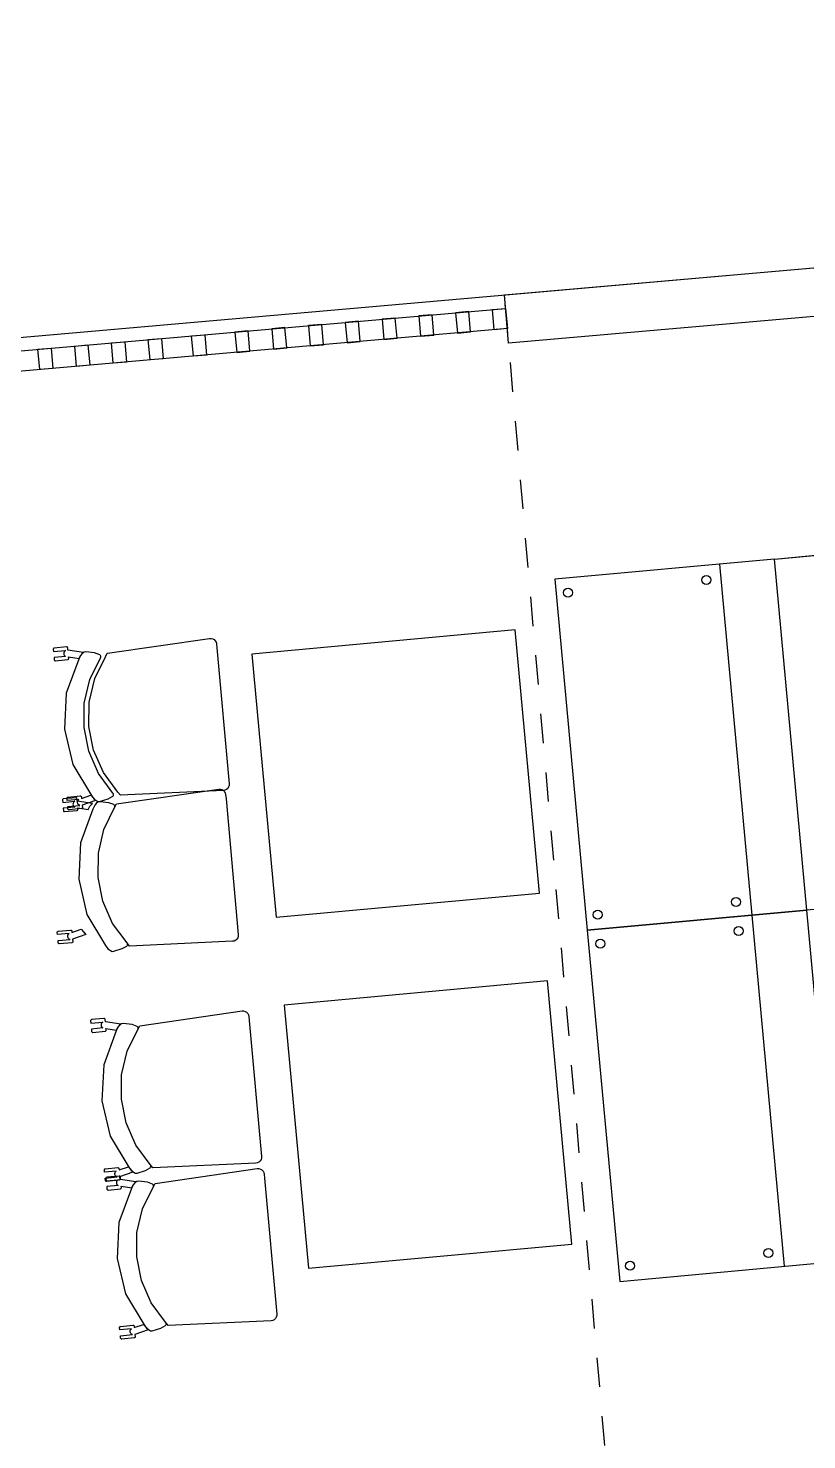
# Model space of a CAD drawing. Extents: x -4 to 325, y -1 to 181.
# Drawn here: x 28.044 to 30.693, y 24.21 to 29.015 of the extents above; entities that cross this region are included whole.
import ezdxf

# ---------------------------------------------------------------- set-up
doc = ezdxf.new("R2010")
doc.units = 0
doc.header["$LTSCALE"] = 0.7
doc.header["$MEASUREMENT"] = 0
for name, pattern in [('REC4_A1-00_PLANTA GENERAL$0$X-PP$0$AXA-PP-PB$0$AXA-PP-PB$0$DEMO', [0.2, 0.1, -0.1]), ('REC4_A1-00_PLANTA GENERAL$1$X-BB$0$CENTER', [2, 1.25, -0.25, 0.25, -0.25]), ('X-BB$0$HIDDEN2', [0.1875, 0.125, -0.0625])]:
    doc.linetypes.add(name, pattern=pattern)
doc.layers.get('0').update_dxf_attribs({"linetype": 'CONTINUOUS'})
for name, color, linetype in [('REC4_A1-00_PLANTA GENERAL$0$PP$0$I-FLOR-RAIS', 253, 'CONTINUOUS'), ('REC4_A1-00_PLANTA GENERAL$0$PP$0$I-WALL-EXST', 253, 'CONTINUOUS'), ('REC4_A1-00_PLANTA GENERAL$1$BB$0$A-GRID', 251, 'REC4_A1-00_PLANTA GENERAL$1$X-BB$0$CENTER'), ('REC4_A1-00_PLANTA GENERAL$1$FN$0$I-FURN-FREE', 1, 'CONTINUOUS'), ('REC4_A1-00_PLANTA GENERAL$1$PP$0$I-FLOR-CASE', 253, 'CONTINUOUS')]:
    doc.layers.add(name, color=color, linetype=linetype)
doc.styles.add('REC4_A1-00_PLANTA GENERAL$0$X-FN$0$ARIAL', font='arial.ttf')

# ---------------------------------------------------------------- blocks, each defined once
blk = doc.blocks.new('REC4_A1-00_PLANTA GENERAL', base_point=(3911.2412, -3265.1096))
at = {"layer": 'REC4_A1-00_PLANTA GENERAL$1$BB$0$A-GRID'}
h = blk.add_hatch(dxfattribs=at)
h.set_pattern_fill('ANSI31', color=8, scale=0.53)
h.set_pattern_definition([(45, (0.03352, 0.020166), (-0.046845824, 0.046845824), [])])
h.paths.add_polyline_path([(1.5678, 35.8547), (1.2166, 35.8547), (1.2166, 35.4908), (1.5678, 35.4908)])
h.paths.add_polyline_path([(8.0551, 35.8047), (7.7553, 35.8047), (7.7553, 35.5143), (8.0551, 35.5143)])
h.paths.add_polyline_path([(14.5753, 35.809), (14.2754, 35.809), (14.2754, 35.5187), (14.5753, 35.5187)])
h.paths.add_polyline_path([(21.0466, 35.804), (20.7468, 35.804), (20.7468, 35.5137), (21.0466, 35.5137)])
edge = h.paths.add_edge_path()
edge.add_arc((27.4259, 35.604), 0.1568, 0, 360)
h.paths.add_polyline_path([(34.1147, 35.7939), (33.8148, 35.7939), (33.8148, 35.5036), (34.1147, 35.5036)])
h.paths.add_polyline_path([(40.5576, 35.789), (40.2578, 35.789), (40.2578, 35.4986), (40.5576, 35.4986)])
edge = h.paths.add_edge_path()
edge.add_arc((46.9701, 35.6385), 0.2128, 0, 360)
edge = h.paths.add_edge_path()
edge.add_arc((33.9335, 29.5702), 0.1716, 0, 360)
h.paths.add_polyline_path([(1.5768, 29.8317), (1.2256, 29.8317), (1.2256, 29.4678), (1.5768, 29.4678)])
h.paths.add_polyline_path([(8.0508, 29.7868), (7.75, 29.7868), (7.75, 29.4871), (8.0508, 29.4871)])
h.paths.add_polyline_path([(14.3851, 29.7988), (14.2624, 29.7988), (14.2624, 29.4991), (14.3821, 29.4991)])
h.paths.add_polyline_path([(14.5632, 29.7988), (14.3851, 29.7988), (14.3821, 29.4991), (14.5632, 29.4991)])
h.paths.add_polyline_path([(21.1221, 29.5527), (20.7989, 29.5517), (20.7989, 29.3933), (21.1221, 29.3933)])
h.paths.add_polyline_path([(21.1221, 29.8224), (21.0453, 29.8224), (20.7989, 29.8217), (20.7989, 29.5517), (21.1221, 29.5527)])
h.paths.add_polyline_path([(27.542, 29.7729), (27.2913, 29.7729), (27.2913, 29.5231), (27.542, 29.5231)])
h.paths.add_polyline_path([(40.5264, 29.7716), (40.2757, 29.7716), (40.2757, 29.5218), (40.5264, 29.5218)])
h.paths.add_polyline_path([(47.0764, 29.8019), (46.7664, 29.8019), (46.7664, 29.4919), (47.0764, 29.4919)])
h.paths.add_polyline_path([(1.565, 23.8478), (1.2138, 23.8478), (1.2138, 23.4839), (1.565, 23.4839)])
h.paths.add_polyline_path([(7.9956, 23.8084), (7.6948, 23.8084), (7.6948, 23.5086), (7.9956, 23.5086)])
h.paths.add_polyline_path([(14.5958, 23.8058), (14.2249, 23.8067), (14.2249, 23.507), (14.5929, 23.5061)])
h.paths.add_polyline_path([(14.5258, 23.8058), (14.5958, 23.8058), (14.5929, 23.5061), (14.5258, 23.5061)], flags=16)
h.paths.add_polyline_path([(27.5327, 23.7392), (27.282, 23.7392), (27.282, 23.4894), (27.5327, 23.4894)])
edge = h.paths.add_edge_path()
edge.add_arc((33.9155, 23.6003), 0.1566, 0, 360)
h.paths.add_polyline_path([(40.5198, 23.6763), (40.2691, 23.6763), (40.2691, 23.4631), (40.5198, 23.4631)])
h.paths.add_polyline_path([(40.5198, 23.7129), (40.269, 23.7129), (40.269, 23.6763), (40.5198, 23.6763)])
h.paths.add_polyline_path([(47.0605, 23.6763), (46.8098, 23.6763), (46.8098, 23.4498), (47.0605, 23.4498)])
h.paths.add_polyline_path([(47.0605, 23.6997), (46.8098, 23.6997), (46.8098, 23.6763), (47.0605, 23.6763)])
h.paths.add_polyline_path([(1.5458, 17.8473), (1.1946, 17.8473), (1.1946, 17.4834), (1.5458, 17.4834)])
h.paths.add_polyline_path([(8.0633, 17.8071), (7.7625, 17.8071), (7.7625, 17.5074), (8.0633, 17.5074)])
h.paths.add_polyline_path([(14.4343, 17.7919), (14.3217, 17.7919), (14.3217, 17.4921), (14.4285, 17.4921)])
h.paths.add_polyline_path([(14.6226, 17.7919), (14.4343, 17.7919), (14.4285, 17.4921), (14.6226, 17.4921)])
h.paths.add_polyline_path([(27.5235, 17.756), (27.2727, 17.756), (27.2727, 17.5062), (27.5235, 17.5062)])
edge = h.paths.add_edge_path()
edge.add_arc((33.905, 17.5767), 0.1574, 0, 360)
h.paths.add_polyline_path([(40.5132, 17.7384), (40.3113, 17.7384), (40.3113, 17.5259), (40.5132, 17.5259)])
h.paths.add_polyline_path([(40.3113, 17.7384), (40.2625, 17.7384), (40.2625, 17.4886), (40.5132, 17.4886), (40.5132, 17.5259), (40.3113, 17.5259)])
h.paths.add_polyline_path([(47.0683, 17.7542), (46.7674, 17.7542), (46.7674, 17.5259), (47.0683, 17.5259)])
h.paths.add_polyline_path([(47.0683, 17.5259), (46.7674, 17.5259), (46.7674, 17.4544), (47.0683, 17.4544)])
h.paths.add_polyline_path([(1.5739, 11.86), (1.2227, 11.86), (1.2227, 11.4962), (1.5739, 11.4962)])
h.paths.add_polyline_path([(8.0659, 11.8138), (7.765, 11.8138), (7.765, 11.514), (8.0659, 11.514)])
h.paths.add_polyline_path([(14.5258, 11.7988), (14.2249, 11.7988), (14.2249, 11.499), (14.5258, 11.499)])
h.paths.add_polyline_path([(21.0742, 11.6829), (20.7512, 11.6844), (20.7512, 11.4144), (21.0742, 11.4144)])
h.paths.add_polyline_path([(21.0742, 11.7656), (20.7512, 11.7656), (20.7512, 11.6844), (21.0742, 11.6829)])
h.paths.add_polyline_path([(27.5142, 11.7439), (27.2635, 11.7439), (27.2635, 11.4941), (27.5142, 11.4941)])
edge = h.paths.add_edge_path()
edge.add_arc((33.8803, 11.59), 0.1553, 0, 360)
h.paths.add_polyline_path([(40.5065, 11.7154), (40.2558, 11.7154), (40.2558, 11.464), (40.5065, 11.464)])
h.paths.add_polyline_path([(47.0258, 11.6987), (46.775, 11.6987), (46.775, 11.4489), (47.0258, 11.4489)])
h.paths.add_polyline_path([(1.5513, 5.8383), (1.2001, 5.8383), (1.2001, 5.4744), (1.5513, 5.4744)])
h.paths.add_polyline_path([(8.0395, 5.7813), (7.7676, 5.7813), (7.7676, 5.4815), (8.0395, 5.4815)])
h.paths.add_polyline_path([(8.0685, 5.7813), (8.0395, 5.7813), (8.0395, 5.4815), (8.0685, 5.4815)])
h.paths.add_polyline_path([(14.5132, 5.7555), (14.2123, 5.7555), (14.2123, 5.4558), (14.5132, 5.4558)])
h.paths.add_polyline_path([(21.0084, 5.7048), (20.7577, 5.7048), (20.7577, 5.455), (21.0084, 5.455)])
h.paths.add_polyline_path([(27.5299, 5.7035), (27.229, 5.7035), (27.229, 5.4037), (27.5299, 5.4037)])
h.paths.add_polyline_path([(34.0162, 5.6528), (33.7655, 5.6528), (33.7655, 5.403), (34.0162, 5.403)])
h.paths.add_polyline_path([(40.4672, 5.6155), (40.2072, 5.6155), (40.2072, 5.3555), (40.4672, 5.3555)])
edge = h.paths.add_edge_path()
edge.add_arc((46.8827, 5.476), 0.1877, 0, 360)
at = {"layer": 'REC4_A1-00_PLANTA GENERAL$0$PP$0$I-FLOR-RAIS', "linetype": 'REC4_A1-00_PLANTA GENERAL$0$X-PP$0$AXA-PP-PB$0$AXA-PP-PB$0$DEMO'}
blk.add_line((30.4238, 19.4091), (29.6646, 28.1072), dxfattribs=at)
at = {"layer": 'REC4_A1-00_PLANTA GENERAL$0$PP$0$I-WALL-EXST'}
for points in [[(27.5726, 27.9238), (33.2508, 28.4216), (34.5537, 13.5593), (28.8755, 13.0615)], [(29.6646, 28.1072), (31.1588, 28.2382), (31.1733, 28.0738), (29.679, 27.9428)]]:
    blk.add_lwpolyline(points, close=True, dxfattribs=at)
at = {"layer": 'REC4_A1-00_PLANTA GENERAL$1$FN$0$I-FURN-FREE'}
for p, q in [((29.7012, 26.9678), (28.805, 26.8851)), ((29.7838, 26.0716), (29.7012, 26.9678)), ((28.1744, 26.9094), (28.1326, 26.9055)), ((28.1754, 26.9093), (28.1744, 26.9094)), ((28.1764, 26.909), (28.1754, 26.9093)), ((28.1772, 26.9085), (28.1764, 26.909)), ((28.1779, 26.9078), (28.1772, 26.9085)), ((28.1784, 26.9069), (28.1779, 26.9078)), ((28.3133, 26.8881), (28.6612, 26.9384)), ((28.6612, 26.9384), (28.6667, 26.9384)), ((28.6667, 26.9384), (28.672, 26.937)), ((28.672, 26.937), (28.6768, 26.9342)), ((28.6768, 26.9342), (28.6806, 26.9302)), ((28.6806, 26.9302), (28.6832, 26.9254)), ((28.6832, 26.9254), (28.6844, 26.92)), ((28.6844, 26.92), (28.6858, 26.9056)), ((28.1295, 26.9033), (28.1292, 26.9024)), ((28.1292, 26.9024), (28.1292, 26.9014)), ((28.1292, 26.9014), (28.1299, 26.8935)), ((28.13, 26.9042), (28.1295, 26.9033)), ((28.1299, 26.8935), (28.1708, 26.8972)), ((28.1308, 26.9048), (28.13, 26.9042)), ((28.1317, 26.9053), (28.1308, 26.9048)), ((28.1326, 26.9055), (28.1317, 26.9053)), ((28.1712, 26.8772), (28.1318, 26.8736)), ((28.1318, 26.8736), (28.1325, 26.8657)), ((28.1325, 26.8657), (28.1327, 26.8647)), ((28.1327, 26.8647), (28.1332, 26.8639)), ((28.1332, 26.8639), (28.1339, 26.8631)), ((28.1339, 26.8631), (28.1347, 26.8626)), ((28.1347, 26.8626), (28.1357, 26.8623)), ((28.1357, 26.8623), (28.1367, 26.8622)), ((28.1367, 26.8622), (28.1784, 26.8661)), ((28.1651, 26.8902), (28.1648, 26.8871)), ((28.1648, 26.8871), (28.1653, 26.884)), ((28.1663, 26.893), (28.1651, 26.8902)), ((28.1653, 26.884), (28.1666, 26.8812)), ((28.1683, 26.8954), (28.1663, 26.893)), ((28.1666, 26.8812), (28.1686, 26.8789)), ((28.1708, 26.8972), (28.1683, 26.8954)), ((28.1686, 26.8789), (28.1712, 26.8772)), ((28.2162, 26.8676), (28.1735, 26.752)), ((28.1786, 26.9059), (28.1784, 26.9069)), ((28.1784, 26.8661), (28.1794, 26.8663)), ((28.1793, 26.8981), (28.1786, 26.9059)), ((28.2316, 26.89), (28.1793, 26.8981)), ((28.1794, 26.8663), (28.1803, 26.8668)), ((28.1803, 26.8668), (28.181, 26.8675)), ((28.181, 26.8675), (28.1816, 26.8683)), ((28.1819, 26.8703), (28.1815, 26.875)), ((28.1815, 26.875), (28.2171, 26.8695)), ((28.1816, 26.8683), (28.1819, 26.8693)), ((28.1819, 26.8693), (28.1819, 26.8703)), ((28.2221, 26.8802), (28.2162, 26.8676)), ((28.2171, 26.8695), (28.2221, 26.8802)), ((28.2221, 26.8802), (28.2316, 26.89)), ((28.2275, 26.8867), (28.2221, 26.8802)), ((28.2343, 26.8917), (28.2275, 26.8867)), ((28.2402, 26.8922), (28.2343, 26.8917)), ((28.2701, 26.8886), (28.2402, 26.8922)), ((28.2536, 26.798), (28.2897, 26.8723)), ((28.2872, 26.8826), (28.2701, 26.8886)), ((28.2704, 26.8014), (28.3065, 26.8756)), ((28.2888, 26.8814), (28.2872, 26.8826)), ((28.29, 26.8799), (28.2888, 26.8814)), ((28.2897, 26.8723), (28.2906, 26.8741)), ((28.2907, 26.878), (28.29, 26.8799)), ((28.2906, 26.8741), (28.2909, 26.876)), ((28.2909, 26.876), (28.2907, 26.878)), ((28.3065, 26.8756), (28.3132, 26.888)), ((28.3132, 26.888), (28.3133, 26.8881)), ((28.6858, 26.9056), (28.7277, 26.4435)), ((28.805, 26.8851), (28.8876, 25.9889)), ((28.2348, 26.7176), (28.2536, 26.798)), ((28.2515, 26.721), (28.2704, 26.8014)), ((28.1735, 26.752), (28.1678, 26.629)), ((28.2341, 26.6351), (28.2348, 26.7176)), ((28.2508, 26.6384), (28.2515, 26.721)), ((28.1678, 26.629), (28.1959, 26.509)), ((28.2498, 26.554), (28.2341, 26.6351)), ((28.2666, 26.5574), (28.2508, 26.6384)), ((28.2831, 26.4784), (28.2498, 26.554)), ((28.2998, 26.4818), (28.2666, 26.5574)), ((28.1959, 26.509), (28.259, 26.4032)), ((28.3322, 26.412), (28.2831, 26.4784)), ((28.3489, 26.4154), (28.2998, 26.4818)), ((28.7228, 26.4279), (28.7186, 26.4242)), ((28.7258, 26.4326), (28.7228, 26.4279)), ((28.7275, 26.4379), (28.7258, 26.4326)), ((28.7277, 26.4435), (28.7275, 26.4379)), ((28.1606, 26.3889), (28.1605, 26.3879)), ((28.1605, 26.3879), (28.1613, 26.38)), ((28.1609, 26.3898), (28.1606, 26.3889)), ((28.1614, 26.3907), (28.1609, 26.3898)), ((28.1613, 26.38), (28.2021, 26.3837)), ((28.1621, 26.3914), (28.1614, 26.3907)), ((28.163, 26.3918), (28.1621, 26.3914)), ((28.164, 26.392), (28.163, 26.3918)), ((28.2058, 26.3959), (28.164, 26.392)), ((28.164, 26.392), (28.164, 26.392)), ((28.176, 26.395), (28.1763, 26.3959)), ((28.176, 26.394), (28.176, 26.395)), ((28.1767, 26.3861), (28.176, 26.394)), ((28.1763, 26.3959), (28.1768, 26.3968)), ((28.2161, 26.3898), (28.1767, 26.3861)), ((28.1768, 26.3968), (28.1776, 26.3975)), ((28.1776, 26.3975), (28.1785, 26.3979)), ((28.1785, 26.3979), (28.1794, 26.3981)), ((28.1794, 26.3981), (28.2212, 26.402)), ((28.1977, 26.3795), (28.1965, 26.3767)), ((28.1996, 26.3819), (28.1977, 26.3795)), ((28.2021, 26.3837), (28.1996, 26.3819)), ((28.2068, 26.3959), (28.2058, 26.3959)), ((28.2077, 26.3956), (28.2068, 26.3959)), ((28.2086, 26.395), (28.2077, 26.3956)), ((28.2093, 26.3943), (28.2086, 26.395)), ((28.2097, 26.3934), (28.2093, 26.3943)), ((28.2099, 26.3924), (28.2097, 26.3934)), ((28.2107, 26.3846), (28.2099, 26.3924)), ((28.263, 26.3765), (28.2107, 26.3846)), ((28.2116, 26.382), (28.2123, 26.385)), ((28.2116, 26.3789), (28.2116, 26.382)), ((28.2126, 26.3759), (28.2116, 26.3789)), ((28.2123, 26.385), (28.2139, 26.3876)), ((28.2139, 26.3876), (28.2161, 26.3898)), ((28.2212, 26.402), (28.2222, 26.402)), ((28.2222, 26.402), (28.2232, 26.4017)), ((28.2232, 26.4017), (28.224, 26.4011)), ((28.224, 26.4011), (28.2247, 26.4004)), ((28.2247, 26.4004), (28.2252, 26.3995)), ((28.2252, 26.3995), (28.2254, 26.3985)), ((28.2254, 26.3985), (28.2258, 26.3938)), ((28.2258, 26.3938), (28.2575, 26.4049)), ((28.2733, 26.3866), (28.2279, 26.3707)), ((28.2575, 26.4049), (28.2733, 26.3866)), ((28.259, 26.4032), (28.2671, 26.3918)), ((28.2671, 26.3918), (28.2812, 26.3828)), ((28.2824, 26.3815), (28.2756, 26.3766)), ((28.2812, 26.3828), (28.2871, 26.3834)), ((28.2812, 26.3828), (28.2812, 26.3828)), ((28.2883, 26.3821), (28.2824, 26.3815)), ((28.2871, 26.3834), (28.3159, 26.3924)), ((28.3182, 26.3785), (28.2883, 26.3821)), ((28.3159, 26.3924), (28.3316, 26.4014)), ((28.3316, 26.4014), (28.3329, 26.4028)), ((28.3333, 26.4104), (28.3322, 26.412)), ((28.3329, 26.4028), (28.3338, 26.4046)), ((28.334, 26.4086), (28.3333, 26.4104)), ((28.3338, 26.4046), (28.3342, 26.4066)), ((28.3342, 26.4066), (28.334, 26.4086)), ((28.3446, 26.3746), (28.6926, 26.4249)), ((28.3577, 26.4044), (28.3489, 26.4154)), ((28.7081, 26.4207), (28.3577, 26.4044)), ((28.6926, 26.4249), (28.6981, 26.425)), ((28.6981, 26.425), (28.7034, 26.4235)), ((28.7034, 26.4235), (28.7081, 26.4207)), ((28.7136, 26.4217), (28.7081, 26.4207)), ((28.7081, 26.4207), (28.7119, 26.4168)), ((28.7119, 26.4168), (28.7146, 26.4119)), ((28.7186, 26.4242), (28.7136, 26.4217)), ((28.7146, 26.4119), (28.7158, 26.4066)), ((28.7158, 26.4066), (28.7171, 26.3922)), ((28.7171, 26.3922), (28.759, 25.93)), ((28.2026, 26.3637), (28.1631, 26.3601)), ((28.1631, 26.3601), (28.1639, 26.3522)), ((28.1639, 26.3522), (28.1641, 26.3513)), ((28.1641, 26.3513), (28.1645, 26.3504)), ((28.1645, 26.3504), (28.1652, 26.3496)), ((28.1652, 26.3496), (28.1661, 26.3491)), ((28.1661, 26.3491), (28.167, 26.3488)), ((28.167, 26.3488), (28.168, 26.3488)), ((28.168, 26.3488), (28.2098, 26.3526)), ((28.1785, 26.3662), (28.2194, 26.37)), ((28.1792, 26.3583), (28.1785, 26.3662)), ((28.1794, 26.3573), (28.1792, 26.3583)), ((28.1799, 26.3565), (28.1794, 26.3573)), ((28.1806, 26.3557), (28.1799, 26.3565)), ((28.1814, 26.3552), (28.1806, 26.3557)), ((28.1824, 26.3549), (28.1814, 26.3552)), ((28.1834, 26.3549), (28.1824, 26.3549)), ((28.2252, 26.3587), (28.1834, 26.3549)), ((28.1965, 26.3767), (28.1961, 26.3736)), ((28.1961, 26.3736), (28.1966, 26.3706)), ((28.1966, 26.3706), (28.1979, 26.3677)), ((28.1979, 26.3677), (28.2, 26.3654)), ((28.2, 26.3654), (28.2026, 26.3637)), ((28.2098, 26.3526), (28.2108, 26.3528)), ((28.2108, 26.3528), (28.2117, 26.3533)), ((28.2117, 26.3533), (28.2124, 26.354)), ((28.2124, 26.354), (28.2129, 26.3548)), ((28.2142, 26.3733), (28.2126, 26.3759)), ((28.2133, 26.3568), (28.2128, 26.3615)), ((28.2128, 26.3615), (28.2484, 26.356)), ((28.2129, 26.3548), (28.2132, 26.3558)), ((28.2132, 26.3558), (28.2133, 26.3568)), ((28.2166, 26.3713), (28.2142, 26.3733)), ((28.2194, 26.37), (28.2166, 26.3713)), ((28.2642, 26.3575), (28.2216, 26.2419)), ((28.2262, 26.3589), (28.2252, 26.3587)), ((28.227, 26.3594), (28.2262, 26.3589)), ((28.2278, 26.3601), (28.227, 26.3594)), ((28.2283, 26.3609), (28.2278, 26.3601)), ((28.2279, 26.3707), (28.2286, 26.3629)), ((28.2286, 26.3619), (28.2283, 26.3609)), ((28.2286, 26.3629), (28.2286, 26.3619)), ((28.2484, 26.356), (28.2534, 26.3667)), ((28.2534, 26.3667), (28.263, 26.3765)), ((28.2702, 26.3701), (28.2642, 26.3575)), ((28.2756, 26.3766), (28.2702, 26.3701)), ((28.3017, 26.2879), (28.3378, 26.3621)), ((28.3017, 26.2879), (28.3378, 26.3621)), ((28.3353, 26.3725), (28.3182, 26.3785)), ((28.3369, 26.3713), (28.3353, 26.3725)), ((28.3381, 26.3697), (28.3369, 26.3713)), ((28.3378, 26.3621), (28.3445, 26.3746)), ((28.3378, 26.3621), (28.3387, 26.3639)), ((28.3388, 26.3679), (28.3381, 26.3697)), ((28.3387, 26.3639), (28.339, 26.3659)), ((28.339, 26.3659), (28.3388, 26.3679)), ((28.2829, 26.2075), (28.3017, 26.2879)), ((28.2829, 26.2075), (28.3017, 26.2879)), ((28.2216, 26.2419), (28.2159, 26.1188)), ((28.2822, 26.1249), (28.2829, 26.2075)), ((28.2822, 26.1249), (28.2829, 26.2075)), ((28.2159, 26.1188), (28.244, 25.9989)), ((28.2979, 26.0439), (28.2822, 26.1249)), ((28.2979, 26.0439), (28.2822, 26.1249)), ((28.3312, 25.9683), (28.2979, 26.0439)), ((28.3312, 25.9683), (28.2979, 26.0439)), ((28.8876, 25.9889), (29.7838, 26.0716)), ((28.244, 25.9989), (28.3071, 25.893)), ((28.1929, 25.9374), (28.2247, 25.9485)), ((28.2247, 25.9485), (28.2405, 25.9303)), ((28.3803, 25.9019), (28.3312, 25.9683)), ((28.3803, 25.9019), (28.3312, 25.9683)), ((28.1431, 25.9386), (28.1434, 25.9396)), ((28.1431, 25.9376), (28.1431, 25.9386)), ((28.1438, 25.9298), (28.1431, 25.9376)), ((28.1434, 25.9396), (28.144, 25.9404)), ((28.1832, 25.9334), (28.1438, 25.9298)), ((28.144, 25.9404), (28.1447, 25.9411)), ((28.1447, 25.9411), (28.1456, 25.9416)), ((28.1456, 25.9416), (28.1466, 25.9418)), ((28.1456, 25.9099), (28.1865, 25.9136)), ((28.1463, 25.902), (28.1456, 25.9099)), ((28.1466, 25.901), (28.1463, 25.902)), ((28.1466, 25.9418), (28.1883, 25.9456)), ((28.147, 25.9001), (28.1466, 25.901)), ((28.1477, 25.8994), (28.147, 25.9001)), ((28.1486, 25.8988), (28.1477, 25.8994)), ((28.1495, 25.8985), (28.1486, 25.8988)), ((28.1505, 25.8985), (28.1495, 25.8985)), ((28.1923, 25.9023), (28.1505, 25.8985)), ((28.1787, 25.9256), (28.1794, 25.9286)), ((28.1787, 25.9225), (28.1787, 25.9256)), ((28.1797, 25.9195), (28.1787, 25.9225)), ((28.1794, 25.9286), (28.181, 25.9313)), ((28.1814, 25.917), (28.1797, 25.9195)), ((28.181, 25.9313), (28.1832, 25.9334)), ((28.1837, 25.9149), (28.1814, 25.917)), ((28.1865, 25.9136), (28.1837, 25.9149)), ((28.1883, 25.9456), (28.1893, 25.9456)), ((28.1893, 25.9456), (28.1903, 25.9453)), ((28.1903, 25.9453), (28.1911, 25.9448)), ((28.1911, 25.9448), (28.1918, 25.944)), ((28.1918, 25.944), (28.1923, 25.9431)), ((28.1923, 25.9431), (28.1925, 25.9422)), ((28.1933, 25.9026), (28.1923, 25.9023)), ((28.1925, 25.9422), (28.1929, 25.9374)), ((28.1942, 25.903), (28.1933, 25.9026)), ((28.1949, 25.9037), (28.1942, 25.903)), ((28.1954, 25.9046), (28.1949, 25.9037)), ((28.2405, 25.9303), (28.195, 25.9144)), ((28.195, 25.9144), (28.1958, 25.9065)), ((28.1957, 25.9055), (28.1954, 25.9046)), ((28.1958, 25.9065), (28.1957, 25.9055)), ((28.3891, 25.8909), (28.3803, 25.9019)), ((28.3814, 25.9003), (28.3803, 25.9019)), ((28.3821, 25.8984), (28.3814, 25.9003)), ((28.3823, 25.8964), (28.3821, 25.8984)), ((28.7395, 25.9072), (28.3891, 25.8909)), ((28.745, 25.9082), (28.7395, 25.9072)), ((28.75, 25.9107), (28.745, 25.9082)), ((28.7542, 25.9144), (28.75, 25.9107)), ((28.7572, 25.9191), (28.7542, 25.9144)), ((28.7589, 25.9244), (28.7572, 25.9191)), ((28.759, 25.93), (28.7589, 25.9244)), ((28.3071, 25.893), (28.3152, 25.8817)), ((28.3152, 25.8817), (28.3293, 25.8727)), ((28.3293, 25.8727), (28.3352, 25.8732)), ((28.3293, 25.8727), (28.3293, 25.8727)), ((28.3352, 25.8732), (28.364, 25.8822)), ((28.364, 25.8822), (28.3797, 25.8912)), ((28.3797, 25.8912), (28.381, 25.8927)), ((28.381, 25.8927), (28.3819, 25.8945)), ((28.3819, 25.8945), (28.3823, 25.8964)), ((29.8113, 25.7728), (28.9151, 25.6902)), ((29.8939, 24.8766), (29.8113, 25.7728)), ((28.4238, 25.6197), (28.7717, 25.67)), ((28.7717, 25.67), (28.7772, 25.6701)), ((28.7772, 25.6701), (28.7825, 25.6686)), ((28.7825, 25.6686), (28.7873, 25.6658)), ((28.7873, 25.6658), (28.7911, 25.6619)), ((28.7911, 25.6619), (28.7937, 25.657)), ((28.9151, 25.6902), (28.9977, 24.794)), ((28.2567, 25.6383), (28.2564, 25.6373)), ((28.2564, 25.6373), (28.2564, 25.6363)), ((28.2564, 25.6363), (28.2571, 25.6284)), ((28.2573, 25.6391), (28.2567, 25.6383)), ((28.2571, 25.6284), (28.298, 25.6322)), ((28.258, 25.6398), (28.2573, 25.6391)), ((28.2589, 25.6403), (28.258, 25.6398)), ((28.2599, 25.6405), (28.2589, 25.6403)), ((28.2984, 25.6122), (28.259, 25.6086)), ((28.3016, 25.6444), (28.2599, 25.6405)), ((28.2924, 25.6251), (28.292, 25.6221)), ((28.292, 25.6221), (28.2925, 25.619)), ((28.2936, 25.628), (28.2924, 25.6251)), ((28.2925, 25.619), (28.2938, 25.6162)), ((28.2955, 25.6304), (28.2936, 25.628)), ((28.2938, 25.6162), (28.2958, 25.6139)), ((28.298, 25.6322), (28.2955, 25.6304)), ((28.2958, 25.6139), (28.2984, 25.6122)), ((28.3026, 25.6443), (28.3016, 25.6444)), ((28.3036, 25.644), (28.3026, 25.6443)), ((28.3044, 25.6435), (28.3036, 25.644)), ((28.3051, 25.6428), (28.3044, 25.6435)), ((28.3056, 25.6419), (28.3051, 25.6428)), ((28.3058, 25.6409), (28.3056, 25.6419)), ((28.3065, 25.6331), (28.3058, 25.6409)), ((28.3588, 25.625), (28.3065, 25.6331)), ((28.3091, 25.6053), (28.3087, 25.61)), ((28.3087, 25.61), (28.3443, 25.6045)), ((28.3493, 25.6152), (28.3434, 25.6026)), ((28.3443, 25.6045), (28.3493, 25.6152)), ((28.3493, 25.6152), (28.3588, 25.625)), ((28.3547, 25.6217), (28.3493, 25.6152)), ((28.3615, 25.6267), (28.3547, 25.6217)), ((28.3675, 25.6272), (28.3615, 25.6267)), ((28.3974, 25.6236), (28.3675, 25.6272)), ((28.4144, 25.6176), (28.3974, 25.6236)), ((28.416, 25.6164), (28.4144, 25.6176)), ((28.4172, 25.6148), (28.416, 25.6164)), ((28.417, 25.6073), (28.4237, 25.6197)), ((28.4179, 25.613), (28.4172, 25.6148)), ((28.4178, 25.6091), (28.4182, 25.611)), ((28.4182, 25.611), (28.4179, 25.613)), ((28.4237, 25.6197), (28.4238, 25.6197)), ((28.7937, 25.657), (28.7949, 25.6517)), ((28.7949, 25.6517), (28.7963, 25.6373)), ((28.7963, 25.6373), (28.8382, 25.1751)), ((28.259, 25.6086), (28.2597, 25.6007)), ((28.2597, 25.6007), (28.2599, 25.5997)), ((28.2599, 25.5997), (28.2604, 25.5988)), ((28.2604, 25.5988), (28.2611, 25.5981)), ((28.2611, 25.5981), (28.2619, 25.5976)), ((28.2619, 25.5976), (28.2629, 25.5973)), ((28.2629, 25.5973), (28.2639, 25.5972)), ((28.2639, 25.5972), (28.3057, 25.6011)), ((28.3434, 25.6026), (28.3008, 25.487)), ((28.3057, 25.6011), (28.3067, 25.6013)), ((28.3067, 25.6013), (28.3075, 25.6018)), ((28.3075, 25.6018), (28.3083, 25.6024)), ((28.3083, 25.6024), (28.3088, 25.6033)), ((28.3088, 25.6033), (28.3091, 25.6043)), ((28.3091, 25.6043), (28.3091, 25.6053)), ((28.3809, 25.533), (28.417, 25.6073)), ((28.3809, 25.533), (28.417, 25.6073)), ((28.417, 25.6073), (28.4178, 25.6091)), ((28.362, 25.4526), (28.3809, 25.533)), ((28.362, 25.4526), (28.3809, 25.533)), ((28.3008, 25.487), (28.295, 25.3639)), ((28.3614, 25.3701), (28.362, 25.4526)), ((28.3614, 25.3701), (28.362, 25.4526)), ((28.3771, 25.289), (28.3614, 25.3701)), ((28.3771, 25.289), (28.3614, 25.3701)), ((28.295, 25.3639), (28.3232, 25.244)), ((28.4103, 25.2134), (28.3771, 25.289)), ((28.4103, 25.2134), (28.3771, 25.289)), ((28.3232, 25.244), (28.3862, 25.1381)), ((28.4594, 25.147), (28.4103, 25.2134)), ((28.4594, 25.147), (28.4103, 25.2134)), ((28.3032, 25.129), (28.3033, 25.13)), ((28.3033, 25.13), (28.3036, 25.1309)), ((28.3036, 25.1309), (28.3041, 25.1318)), ((28.3041, 25.1318), (28.3048, 25.1324)), ((28.3048, 25.1324), (28.3057, 25.1329)), ((28.3057, 25.1329), (28.3067, 25.1331)), ((28.3067, 25.1331), (28.3485, 25.137)), ((28.3485, 25.137), (28.3495, 25.1369)), ((28.3495, 25.1369), (28.3504, 25.1366)), ((28.3504, 25.1366), (28.3513, 25.1361)), ((28.3513, 25.1361), (28.3519, 25.1354)), ((28.3519, 25.1354), (28.3524, 25.1345)), ((28.3524, 25.1345), (28.3526, 25.1335)), ((28.3526, 25.1335), (28.3531, 25.1288)), ((28.3531, 25.1288), (28.3848, 25.1399)), ((28.3848, 25.1399), (28.4006, 25.1216)), ((28.3862, 25.1381), (28.3943, 25.1268)), ((28.4431, 25.1274), (28.4588, 25.1364)), ((28.4588, 25.1364), (28.4601, 25.1378)), ((28.4606, 25.1454), (28.4594, 25.147)), ((28.4682, 25.136), (28.4594, 25.147)), ((28.4601, 25.1378), (28.461, 25.1396)), ((28.4612, 25.1435), (28.4606, 25.1454)), ((28.461, 25.1396), (28.4614, 25.1416)), ((28.4614, 25.1416), (28.4612, 25.1435)), ((28.8186, 25.1524), (28.4682, 25.136)), ((28.4757, 25.0831), (28.8237, 25.1334)), ((28.8241, 25.1534), (28.8186, 25.1524)), ((28.8237, 25.1334), (28.8292, 25.1335)), ((28.8291, 25.1558), (28.8241, 25.1534)), ((28.8333, 25.1595), (28.8291, 25.1558)), ((28.8292, 25.1335), (28.8345, 25.132)), ((28.8363, 25.1642), (28.8333, 25.1595)), ((28.8345, 25.132), (28.8392, 25.1292)), ((28.838, 25.1695), (28.8363, 25.1642)), ((28.8382, 25.1751), (28.838, 25.1695)), ((28.3039, 25.1211), (28.3032, 25.129)), ((28.3434, 25.1247), (28.3039, 25.1211)), ((28.3057, 25.1012), (28.3466, 25.105)), ((28.3065, 25.0933), (28.3057, 25.1012)), ((28.3067, 25.0923), (28.3065, 25.0933)), ((28.3072, 25.0914), (28.3067, 25.0923)), ((28.3078, 25.0907), (28.3072, 25.0914)), ((28.3087, 25.0902), (28.3078, 25.0907)), ((28.3087, 25.1017), (28.3084, 25.1007)), ((28.3084, 25.1007), (28.3084, 25.0997)), ((28.3084, 25.0997), (28.3091, 25.0918)), ((28.3092, 25.1025), (28.3087, 25.1017)), ((28.3096, 25.0899), (28.3087, 25.0902)), ((28.3091, 25.0918), (28.35, 25.0956)), ((28.31, 25.1032), (28.3092, 25.1025)), ((28.3106, 25.0898), (28.3096, 25.0899)), ((28.3109, 25.1037), (28.31, 25.1032)), ((28.3524, 25.0937), (28.3106, 25.0898)), ((28.3118, 25.1039), (28.3109, 25.1037)), ((28.3536, 25.1078), (28.3118, 25.1039)), ((28.3118, 25.1039), (28.3118, 25.1039)), ((28.3388, 25.1169), (28.3396, 25.1199)), ((28.3389, 25.1139), (28.3388, 25.1169)), ((28.3398, 25.1109), (28.3389, 25.1139)), ((28.3396, 25.1199), (28.3411, 25.1226)), ((28.3415, 25.1083), (28.3398, 25.1109)), ((28.3411, 25.1226), (28.3434, 25.1247)), ((28.3438, 25.1063), (28.3415, 25.1083)), ((28.3466, 25.105), (28.3438, 25.1063)), ((28.3444, 25.0885), (28.344, 25.0855)), ((28.344, 25.0855), (28.3445, 25.0824)), ((28.3456, 25.0914), (28.3444, 25.0885)), ((28.3445, 25.0824), (28.3458, 25.0796)), ((28.3475, 25.0938), (28.3456, 25.0914)), ((28.35, 25.0956), (28.3475, 25.0938)), ((28.3534, 25.0939), (28.3524, 25.0937)), ((28.3543, 25.0944), (28.3534, 25.0939)), ((28.3546, 25.1077), (28.3536, 25.1078)), ((28.355, 25.0951), (28.3543, 25.0944)), ((28.3556, 25.1074), (28.3546, 25.1077)), ((28.3555, 25.0959), (28.355, 25.0951)), ((28.4006, 25.1216), (28.3552, 25.1057)), ((28.3552, 25.1057), (28.3559, 25.0979)), ((28.3558, 25.0969), (28.3555, 25.0959)), ((28.3564, 25.1069), (28.3556, 25.1074)), ((28.3559, 25.0979), (28.3558, 25.0969)), ((28.3571, 25.1062), (28.3564, 25.1069)), ((28.3576, 25.1053), (28.3571, 25.1062)), ((28.3578, 25.1043), (28.3576, 25.1053)), ((28.3585, 25.0965), (28.3578, 25.1043)), ((28.4108, 25.0884), (28.3585, 25.0965)), ((28.3943, 25.1268), (28.4085, 25.1178)), ((28.4013, 25.0786), (28.4108, 25.0884)), ((28.4067, 25.0851), (28.4013, 25.0786)), ((28.4135, 25.0901), (28.4067, 25.0851)), ((28.4085, 25.1178), (28.4144, 25.1183)), ((28.4085, 25.1178), (28.4085, 25.1178)), ((28.4194, 25.0906), (28.4135, 25.0901)), ((28.4144, 25.1183), (28.4431, 25.1274)), ((28.4494, 25.087), (28.4194, 25.0906)), ((28.4664, 25.081), (28.4494, 25.087)), ((28.469, 25.0707), (28.4756, 25.0831)), ((28.8392, 25.1292), (28.8431, 25.1253)), ((28.8431, 25.1253), (28.8457, 25.1204)), ((28.8457, 25.1204), (28.8469, 25.1151)), ((28.8469, 25.1151), (28.8482, 25.1007)), ((28.8482, 25.1007), (28.8901, 24.6385)), ((28.3504, 25.0756), (28.311, 25.072)), ((28.311, 25.072), (28.3117, 25.0641)), ((28.3117, 25.0641), (28.3119, 25.0631)), ((28.3119, 25.0631), (28.3124, 25.0622)), ((28.3124, 25.0622), (28.3131, 25.0615)), ((28.3131, 25.0615), (28.3139, 25.061)), ((28.3139, 25.061), (28.3149, 25.0607)), ((28.3149, 25.0607), (28.3159, 25.0606)), ((28.3159, 25.0606), (28.3577, 25.0645)), ((28.3458, 25.0796), (28.3478, 25.0773)), ((28.3478, 25.0773), (28.3504, 25.0756)), ((28.3954, 25.066), (28.3528, 24.9504)), ((28.3577, 25.0645), (28.3586, 25.0647)), ((28.3586, 25.0647), (28.3595, 25.0652)), ((28.3595, 25.0652), (28.3603, 25.0658)), ((28.3603, 25.0658), (28.3608, 25.0667)), ((28.3611, 25.0686), (28.3607, 25.0734)), ((28.3607, 25.0734), (28.3963, 25.0679)), ((28.3608, 25.0667), (28.3611, 25.0676)), ((28.3611, 25.0676), (28.3611, 25.0686)), ((28.4013, 25.0786), (28.3954, 25.066)), ((28.3963, 25.0679), (28.4013, 25.0786)), ((28.4328, 24.9964), (28.469, 25.0707)), ((28.4328, 24.9964), (28.469, 25.0707)), ((28.468, 25.0798), (28.4664, 25.081)), ((28.4692, 25.0782), (28.468, 25.0798)), ((28.469, 25.0707), (28.4698, 25.0725)), ((28.4699, 25.0764), (28.4692, 25.0782)), ((28.4698, 25.0725), (28.4701, 25.0744)), ((28.4701, 25.0744), (28.4699, 25.0764)), ((28.414, 24.916), (28.4328, 24.9964)), ((28.414, 24.916), (28.4328, 24.9964)), ((28.3528, 24.9504), (28.347, 24.8273)), ((28.4133, 24.8334), (28.414, 24.916)), ((28.4133, 24.8334), (28.414, 24.916)), ((28.9977, 24.794), (29.8939, 24.8766)), ((28.347, 24.8273), (28.3752, 24.7074)), ((28.4291, 24.7524), (28.4133, 24.8334)), ((28.4291, 24.7524), (28.4133, 24.8334)), ((28.4623, 24.6768), (28.4291, 24.7524)), ((28.4623, 24.6768), (28.4291, 24.7524)), ((28.3752, 24.7074), (28.4382, 24.6015)), ((28.5114, 24.6104), (28.4623, 24.6768)), ((28.5114, 24.6104), (28.4623, 24.6768)), ((28.405, 24.5922), (28.4368, 24.6033)), ((28.4368, 24.6033), (28.4526, 24.585)), ((28.4382, 24.6015), (28.4463, 24.5902)), ((28.5108, 24.5997), (28.5121, 24.6012)), ((28.5202, 24.5994), (28.5114, 24.6104)), ((28.5125, 24.6088), (28.5114, 24.6104)), ((28.5121, 24.6012), (28.513, 24.603)), ((28.5132, 24.6069), (28.5125, 24.6088)), ((28.513, 24.603), (28.5134, 24.6049)), ((28.5134, 24.6049), (28.5132, 24.6069)), ((28.8706, 24.6158), (28.5202, 24.5994)), ((28.8761, 24.6168), (28.8706, 24.6158)), ((28.8811, 24.6192), (28.8761, 24.6168)), ((28.8853, 24.6229), (28.8811, 24.6192)), ((28.8883, 24.6276), (28.8853, 24.6229)), ((28.89, 24.6329), (28.8883, 24.6276)), ((28.8901, 24.6385), (28.89, 24.6329)), ((28.3552, 24.5934), (28.3555, 24.5943)), ((28.3552, 24.5924), (28.3552, 24.5934)), ((28.3559, 24.5845), (28.3552, 24.5924)), ((28.3555, 24.5943), (28.3561, 24.5952)), ((28.3953, 24.5881), (28.3559, 24.5845)), ((28.3561, 24.5952), (28.3568, 24.5958)), ((28.3568, 24.5958), (28.3577, 24.5963)), ((28.3577, 24.5963), (28.3587, 24.5965)), ((28.3577, 24.5646), (28.3986, 24.5684)), ((28.3584, 24.5567), (28.3577, 24.5646)), ((28.3587, 24.5557), (28.3584, 24.5567)), ((28.3587, 24.5965), (28.4004, 24.6004)), ((28.3591, 24.5548), (28.3587, 24.5557)), ((28.3598, 24.5541), (28.3591, 24.5548)), ((28.3607, 24.5536), (28.3598, 24.5541)), ((28.3616, 24.5533), (28.3607, 24.5536)), ((28.3626, 24.5532), (28.3616, 24.5533)), ((28.4044, 24.5571), (28.3626, 24.5532)), ((28.3908, 24.5803), (28.3915, 24.5833)), ((28.3908, 24.5772), (28.3908, 24.5803)), ((28.3918, 24.5743), (28.3908, 24.5772)), ((28.3915, 24.5833), (28.3931, 24.586)), ((28.3935, 24.5717), (28.3918, 24.5743)), ((28.3931, 24.586), (28.3953, 24.5881)), ((28.3958, 24.5697), (28.3935, 24.5717)), ((28.3986, 24.5684), (28.3958, 24.5697)), ((28.4004, 24.6004), (28.4014, 24.6003)), ((28.4014, 24.6003), (28.4024, 24.6)), ((28.4024, 24.6), (28.4032, 24.5995)), ((28.4032, 24.5995), (28.4039, 24.5988)), ((28.4039, 24.5988), (28.4044, 24.5979)), ((28.4044, 24.5979), (28.4046, 24.5969)), ((28.4054, 24.5573), (28.4044, 24.5571)), ((28.4046, 24.5969), (28.405, 24.5922)), ((28.4063, 24.5578), (28.4054, 24.5573)), ((28.407, 24.5585), (28.4063, 24.5578)), ((28.4075, 24.5593), (28.407, 24.5585)), ((28.4526, 24.585), (28.4071, 24.5691)), ((28.4071, 24.5691), (28.4079, 24.5613)), ((28.4078, 24.5603), (28.4075, 24.5593)), ((28.4079, 24.5613), (28.4078, 24.5603)), ((28.4463, 24.5902), (28.4604, 24.5812)), ((28.4604, 24.5812), (28.4663, 24.5817)), ((28.4604, 24.5812), (28.4604, 24.5812)), ((28.4663, 24.5817), (28.4951, 24.5908)), ((28.4951, 24.5908), (28.5108, 24.5997))]:
    blk.add_line(p, q, dxfattribs=at)
for points in [[(30.5833, 27.2085), (31.3301, 27.2773), (31.4403, 26.0824), (30.6935, 26.0135), (30.5833, 27.2085), (30.7702, 27.2257), (30.8803, 26.0308)], [(30.5833, 27.2085), (29.8365, 27.1396), (29.9466, 25.9447), (30.6935, 26.0135), (30.5833, 27.2085), (30.3964, 27.1912), (30.5066, 25.9963)], [(30.6935, 26.0135), (29.9466, 25.9447), (30.0568, 24.7497), (30.8036, 24.8186), (30.6935, 26.0135), (30.5066, 25.9963), (30.6167, 24.8014)]]:
    blk.add_lwpolyline(points, dxfattribs=at)
for centre in [(30.3519, 27.1375), (29.8811, 27.0941), (30.4529, 26.041), (29.9822, 25.9976), (30.462, 25.9425), (29.9912, 25.8991), (30.5631, 24.8461), (30.0923, 24.8027)]:
    blk.add_circle(centre, 0.0153, dxfattribs=at)
for centre in [(28.3233, 26.4531), (28.2904, 25.9967), (28.4505, 25.1881), (28.5025, 24.6515)]:
    blk.add_arc(centre, 0.0831, 227.4599, 233.0722, dxfattribs=at)
at = {"layer": 'REC4_A1-00_PLANTA GENERAL$1$PP$0$I-FLOR-CASE'}
for points in [[(27.5766, 27.8784), (29.6685, 28.0618), (29.6746, 27.9926), (27.5826, 27.8092)], [(29.6236, 28.0579), (29.6685, 28.0618), (29.6746, 27.9926), (29.6297, 27.9887)], [(29.168, 28.0179), (29.1231, 28.014), (29.1292, 27.9448), (29.1741, 27.9487)], [(29.2931, 28.0289), (29.2482, 28.0249), (29.2543, 27.9557), (29.2992, 27.9597)], [(29.4183, 28.0399), (29.3734, 28.0359), (29.3794, 27.9667), (29.4243, 27.9707)], [(29.5434, 28.0508), (29.4985, 28.0469), (29.5046, 27.9777), (29.5495, 27.9816)], [(28.6001, 27.9681), (28.645, 27.9721), (28.6511, 27.9029), (28.6062, 27.8989)], [(28.7926, 27.985), (28.7477, 27.9811), (28.7537, 27.9119), (28.7986, 27.9158)], [(28.9177, 27.996), (28.8728, 27.992), (28.8789, 27.9228), (28.9238, 27.9268)], [(29.0429, 28.0069), (28.9979, 28.003), (29.004, 27.9338), (29.0489, 27.9377)], [(28.0771, 27.9223), (28.122, 27.9262), (28.1281, 27.857), (28.0832, 27.8531)], [(28.2022, 27.9333), (28.2471, 27.9372), (28.2532, 27.868), (28.2083, 27.8641)], [(28.3274, 27.9442), (28.3723, 27.9482), (28.3783, 27.879), (28.3334, 27.875)], [(28.4525, 27.9552), (28.4974, 27.9591), (28.5035, 27.8899), (28.4586, 27.886)]]:
    blk.add_lwpolyline(points, close=True, dxfattribs=at)
at = {"layer": 'REC4_A1-00_PLANTA GENERAL$1$FN$0$I-FURN-FREE', "style": 'REC4_A1-00_PLANTA GENERAL$0$X-FN$0$ARIAL', "text_generation_flag": 4}
for tag, p, height in [('ITEXT', (44.0612, 35.3807), 0.0358), ('CAPQT', (44.1235, 34.7232), 0.00704), ('CAPMC', (44.1235, 34.7232), 0.00704), ('CAPMG', (44.1235, 34.7232), 0.00704), ('STYLE', (44.1235, 34.7232), 0.0572), ('STYLE', (44.1235, 34.7232), 0.0572), ('CAPPN', (44.1235, 34.7232), 0.0715), ('L3', (44.1235, 34.7232), 0.0715), ('L1', (44.1235, 34.7232), 0.0715), ('L2', (44.1235, 34.7232), 0.0715)]:
    blk.add_attdef(tag, p, '', height=height, dxfattribs=at)
for tag, p, height, rotation in [('ITEXT', (42.9913, 35.0599), 0.0358, 30), ('ITEXT', (45.1482, 35.1235), 0.0358, 330), ('STYLE', (43.374, 34.5216), 0.0572, 30), ('STYLE', (43.374, 34.5216), 0.0572, 30), ('CAPPN', (43.374, 34.5216), 0.0715, 30), ('L1', (43.374, 34.5216), 0.0715, 30), ('L2', (43.374, 34.5216), 0.0715, 30), ('L3', (43.374, 34.5216), 0.0715, 30), ('CAPMG', (43.374, 34.5216), 0.00704, 30), ('CAPMC', (43.374, 34.5216), 0.00704, 30), ('CAPQT', (43.374, 34.5216), 0.00704, 30), ('L1', (44.8734, 34.523), 0.0715, 330), ('L3', (44.8734, 34.523), 0.0715, 330), ('L2', (44.8734, 34.523), 0.0715, 330), ('CAPPN', (44.8734, 34.523), 0.0715, 330), ('STYLE', (44.8734, 34.523), 0.0572, 330), ('STYLE', (44.8734, 34.523), 0.0572, 330), ('CAPMC', (44.8734, 34.523), 0.00704, 330), ('CAPMG', (44.8734, 34.523), 0.00704, 330), ('CAPQT', (44.8734, 34.523), 0.00704, 330), ('ITEXT', (42.2251, 34.2472), 0.0358, 60), ('ITEXT', (45.9609, 34.3573), 0.0358, 300), ('CAPPN', (42.8256, 33.9723), 0.0715, 60), ('STYLE', (42.8256, 33.9723), 0.0572, 60), ('STYLE', (42.8256, 33.9723), 0.0572, 60), ('L1', (42.8256, 33.9723), 0.0715, 60), ('L2', (42.8256, 33.9723), 0.0715, 60), ('L3', (42.8256, 33.9723), 0.0715, 60), ('CAPMG', (42.8256, 33.9723), 0.00704, 60), ('CAPMC', (42.8256, 33.9723), 0.00704, 60), ('CAPQT', (42.8256, 33.9723), 0.00704, 60), ('CAPMC', (45.4227, 33.9746), 0.00704, 300), ('CAPMG', (45.4227, 33.9746), 0.00704, 300), ('CAPQT', (45.4227, 33.9746), 0.00704, 300), ('L1', (45.4227, 33.9746), 0.0715, 300), ('L3', (45.4227, 33.9746), 0.0715, 300), ('L2', (45.4227, 33.9746), 0.0715, 300), ('CAPPN', (45.4227, 33.9746), 0.0715, 300), ('STYLE', (45.4227, 33.9746), 0.0572, 300), ('STYLE', (45.4227, 33.9746), 0.0572, 300), ('CAPPN', (42.6254, 33.2225), 0.0715, 90), ('STYLE', (42.6254, 33.2225), 0.0572, 90), ('STYLE', (42.6254, 33.2225), 0.0572, 90), ('ITEXT', (41.9679, 33.1602), 0.0358, 90), ('L3', (42.6254, 33.2225), 0.0715, 90), ('L1', (42.6254, 33.2225), 0.0715, 90), ('L2', (42.6254, 33.2225), 0.0715, 90), ('CAPQT', (42.6254, 33.2225), 0.00704, 90), ('CAPMG', (42.6254, 33.2225), 0.00704, 90), ('CAPMC', (42.6254, 33.2225), 0.00704, 90), ('ITEXT', (46.2817, 33.2874), 0.0358, 270), ('CAPPN', (45.6242, 33.2251), 0.0715, 270), ('L3', (45.6242, 33.2251), 0.0715, 270), ('L2', (45.6242, 33.2251), 0.0715, 270), ('L1', (45.6242, 33.2251), 0.0715, 270), ('STYLE', (45.6242, 33.2251), 0.0572, 270), ('STYLE', (45.6242, 33.2251), 0.0572, 270), ('CAPMC', (45.6242, 33.2251), 0.00704, 270), ('CAPMG', (45.6242, 33.2251), 0.00704, 270), ('CAPQT', (45.6242, 33.2251), 0.00704, 270), ('CAPPN', (42.8269, 32.4729), 0.0715, 120), ('STYLE', (42.8269, 32.4729), 0.0572, 120), ('STYLE', (42.8269, 32.4729), 0.0572, 120), ('L1', (42.8269, 32.4729), 0.0715, 120), ('L2', (42.8269, 32.4729), 0.0715, 120), ('L3', (42.8269, 32.4729), 0.0715, 120), ('CAPMG', (42.8269, 32.4729), 0.00704, 120), ('CAPMC', (42.8269, 32.4729), 0.00704, 120), ('CAPQT', (42.8269, 32.4729), 0.00704, 120), ('CAPPN', (45.424, 32.4752), 0.0715, 240), ('STYLE', (45.424, 32.4752), 0.0572, 240), ('STYLE', (45.424, 32.4752), 0.0572, 240), ('L2', (45.424, 32.4752), 0.0715, 240), ('L3', (45.424, 32.4752), 0.0715, 240), ('L1', (45.424, 32.4752), 0.0715, 240), ('CAPMG', (45.424, 32.4752), 0.00704, 240), ('CAPQT', (45.424, 32.4752), 0.00704, 240), ('CAPMC', (45.424, 32.4752), 0.00704, 240), ('ITEXT', (42.2887, 32.0903), 0.0358, 120), ('ITEXT', (46.0245, 32.2004), 0.0358, 240), ('CAPPN', (43.3762, 31.9246), 0.0715, 150), ('STYLE', (43.3762, 31.9246), 0.0572, 150), ('STYLE', (43.3762, 31.9246), 0.0572, 150), ('L1', (43.3762, 31.9246), 0.0715, 150), ('L2', (43.3762, 31.9246), 0.0715, 150), ('L3', (43.3762, 31.9246), 0.0715, 150), ('CAPPN', (44.8757, 31.9259), 0.0715, 210), ('STYLE', (44.8757, 31.9259), 0.0572, 210), ('STYLE', (44.8757, 31.9259), 0.0572, 210), ('L2', (44.8757, 31.9259), 0.0715, 210), ('L3', (44.8757, 31.9259), 0.0715, 210), ('L1', (44.8757, 31.9259), 0.0715, 210), ('CAPMG', (43.3762, 31.9246), 0.00704, 150), ('CAPMC', (43.3762, 31.9246), 0.00704, 150), ('CAPQT', (43.3762, 31.9246), 0.00704, 150), ('CAPMG', (44.8757, 31.9259), 0.00704, 210), ('CAPMC', (44.8757, 31.9259), 0.00704, 210), ('CAPQT', (44.8757, 31.9259), 0.00704, 210), ('CAPPN', (44.1261, 31.7244), 0.0715, 180), ('STYLE', (44.1261, 31.7244), 0.0572, 180), ('STYLE', (44.1261, 31.7244), 0.0572, 180), ('L3', (44.1261, 31.7244), 0.0715, 180), ('L1', (44.1261, 31.7244), 0.0715, 180), ('L2', (44.1261, 31.7244), 0.0715, 180), ('CAPMG', (44.1261, 31.7244), 0.00704, 180), ('CAPMC', (44.1261, 31.7244), 0.00704, 180), ('CAPQT', (44.1261, 31.7244), 0.00704, 180), ('ITEXT', (43.1014, 31.3241), 0.0358, 150), ('ITEXT', (45.2583, 31.3876), 0.0358, 210), ('ITEXT', (44.1884, 31.0669), 0.0358, 180)]:
    blk.add_attdef(tag, p, '', height=height, rotation=rotation, dxfattribs=at)
for tag, p, height, width in [('ITEXT', (44.1112, 34.7804), 0.0286, 0.75), ('PSUT1', (44.1235, 34.7232), 0.0572, 0.65), ('PSUT2', (44.1235, 34.7232), 0.0572, 0.65), ('PSUT3', (44.1235, 34.7232), 0.0572, 0.65)]:
    blk.add_attdef(tag, p, '', height=height, dxfattribs=dict(at, width=width))
for tag, p, height, rotation, width in [('ITEXT', (43.3348, 34.565), 0.0286, 30, 0.75), ('PSUT1', (43.374, 34.5216), 0.0572, 30, 0.65), ('PSUT2', (43.374, 34.5216), 0.0572, 30, 0.65), ('PSUT3', (43.374, 34.5216), 0.0572, 30, 0.65), ('ITEXT', (44.8914, 34.5786), 0.0286, 330, 0.75), ('PSUT1', (44.8734, 34.523), 0.0572, 330, 0.65), ('PSUT2', (44.8734, 34.523), 0.0572, 330, 0.65), ('PSUT3', (44.8734, 34.523), 0.0572, 330, 0.65), ('PSUT1', (42.8256, 33.9723), 0.0572, 60, 0.65), ('PSUT2', (42.8256, 33.9723), 0.0572, 60, 0.65), ('PSUT3', (42.8256, 33.9723), 0.0572, 60, 0.65), ('ITEXT', (42.77, 33.9903), 0.0286, 60, 0.75), ('PSUT1', (45.4227, 33.9746), 0.0572, 300, 0.65), ('PSUT2', (45.4227, 33.9746), 0.0572, 300, 0.65), ('PSUT3', (45.4227, 33.9746), 0.0572, 300, 0.65), ('ITEXT', (45.4661, 34.0138), 0.0286, 300, 0.75), ('PSUT3', (42.6254, 33.2225), 0.0572, 90, 0.65), ('PSUT1', (42.6254, 33.2225), 0.0572, 90, 0.65), ('PSUT2', (42.6254, 33.2225), 0.0572, 90, 0.65), ('ITEXT', (42.5682, 33.2102), 0.0286, 90, 0.75), ('PSUT1', (45.6242, 33.2251), 0.0572, 270, 0.65), ('PSUT2', (45.6242, 33.2251), 0.0572, 270, 0.65), ('PSUT3', (45.6242, 33.2251), 0.0572, 270, 0.65), ('ITEXT', (45.6814, 33.2373), 0.0286, 270, 0.75), ('PSUT2', (42.8269, 32.4729), 0.0572, 120, 0.65), ('PSUT1', (42.8269, 32.4729), 0.0572, 120, 0.65), ('PSUT3', (42.8269, 32.4729), 0.0572, 120, 0.65), ('ITEXT', (42.7835, 32.4337), 0.0286, 120, 0.75), ('PSUT2', (45.424, 32.4752), 0.0572, 240, 0.65), ('PSUT3', (45.424, 32.4752), 0.0572, 240, 0.65), ('PSUT1', (45.424, 32.4752), 0.0572, 240, 0.65), ('ITEXT', (45.4797, 32.4572), 0.0286, 240, 0.75), ('PSUT1', (43.3762, 31.9246), 0.0572, 150, 0.65), ('PSUT2', (43.3762, 31.9246), 0.0572, 150, 0.65), ('PSUT3', (43.3762, 31.9246), 0.0572, 150, 0.65), ('PSUT2', (44.8757, 31.9259), 0.0572, 210, 0.65), ('PSUT3', (44.8757, 31.9259), 0.0572, 210, 0.65), ('PSUT1', (44.8757, 31.9259), 0.0572, 210, 0.65), ('ITEXT', (43.3583, 31.8689), 0.0286, 150, 0.75), ('ITEXT', (44.9149, 31.8825), 0.0286, 210, 0.75), ('PSUT3', (44.1261, 31.7244), 0.0572, 180, 0.65), ('PSUT1', (44.1261, 31.7244), 0.0572, 180, 0.65), ('PSUT2', (44.1261, 31.7244), 0.0572, 180, 0.65), ('ITEXT', (44.1384, 31.6672), 0.0286, 180, 0.75)]:
    blk.add_attdef(tag, p, '', height=height, rotation=rotation, dxfattribs=dict(at, width=width))

msp = doc.modelspace()

# ---------------------------------------------------------------- block references
at = {"linetype": 'X-BB$0$HIDDEN2'}
msp.add_blockref('REC4_A1-00_PLANTA GENERAL', (3911.2412, -3265.1096), dxfattribs=at)

doc.saveas('drawing.dxf')
